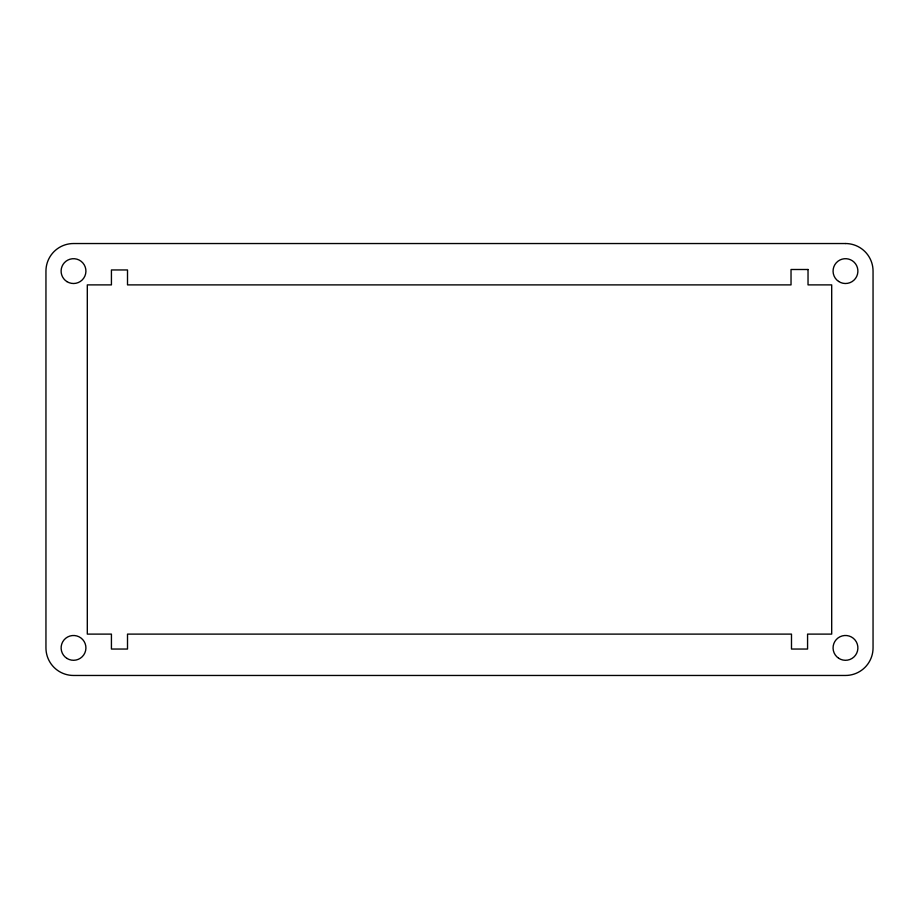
<?xml version="1.0" encoding="UTF-8"?>
<svg xmlns="http://www.w3.org/2000/svg" width="919" height="919" viewBox="0 0 919 919"><rect width="100%" height="100%" fill="white"/><g stroke="black" fill="none" stroke-linecap="round" stroke-linejoin="round"><path stroke-width="1.38" d="M845.48 243.535L73.52 243.535A27.57 27.57 0 0 0 45.95 271.105L45.95 647.895A27.57 27.57 0 0 0 73.52 675.465L845.48 675.465A27.57 27.57 0 0 0 873.05 647.895L873.05 271.105A27.57 27.57 0 0 0 845.48 243.535M808.031 269.497L791.029 269.497L791.029 284.89L127.511 284.89L127.511 269.956L111.429 269.956L111.429 284.89L87.305 284.89L87.305 634.11L111.429 634.11L111.429 649.044L127.511 649.044L127.511 634.11L791.489 634.11L791.489 649.044L807.571 649.044L807.571 634.11L831.695 634.11L831.695 284.89L808.031 284.89L808.031 269.497M838.587 281.421A12.406 12.406 0 0 0 857.864 271.921A12.406 12.406 0 0 0 839.989 259.974A12.406 12.406 0 0 0 838.587 281.421M838.587 658.211A12.406 12.406 0 0 0 857.864 648.699A12.406 12.406 0 0 0 839.989 636.764A12.406 12.406 0 0 0 838.587 658.211M66.995 658.441A12.406 12.406 0 0 0 85.915 648.274A12.406 12.406 0 0 0 67.65 636.97A12.406 12.406 0 0 0 66.995 658.441M66.926 281.616A12.406 12.406 0 0 0 85.915 271.565A12.406 12.406 0 0 0 67.719 260.134A12.406 12.406 0 0 0 66.926 281.616"/></g></svg>
